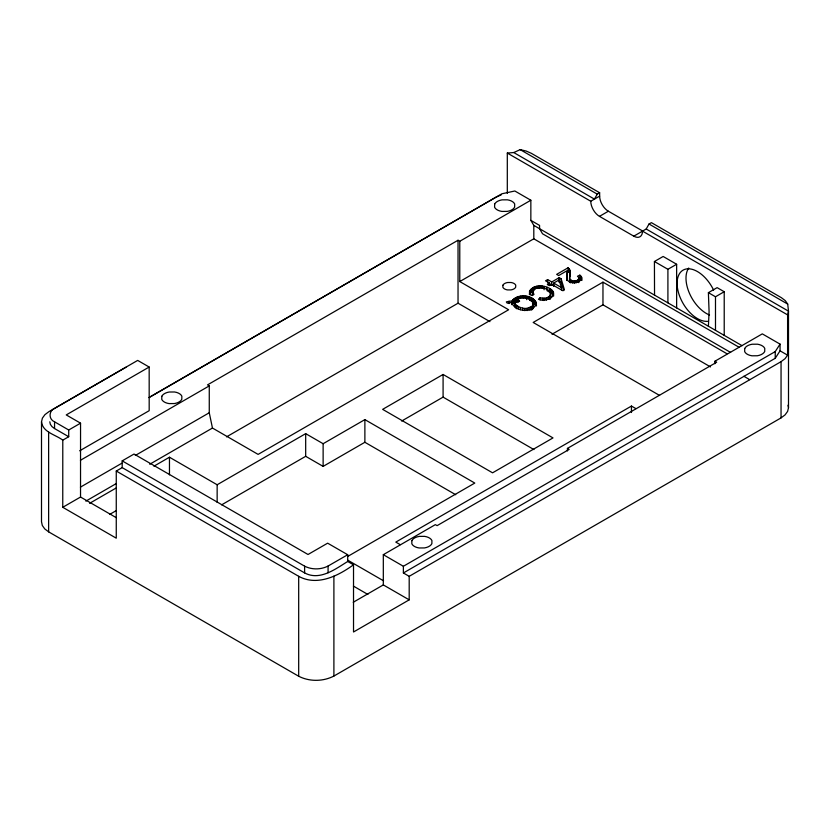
<?xml version="1.0" encoding="UTF-8"?>
<svg xmlns="http://www.w3.org/2000/svg" width="830" height="830" viewBox="0 0 830 830"><rect width="100%" height="100%" fill="white"/><g stroke="black" fill="none" stroke-linecap="round" stroke-linejoin="round"><path stroke-width="1.25" d="M149.172 367.036L66.244 414.917L80.552 423.176L68.724 430.002L68.714 436.725L54.552 428.55L54.562 421.827C48.399 419.275 48.711 410.736 54.77 408.277L137.676 360.407L149.172 367.036L149.182 410.684L79.69 450.804M122.186 467.622L304.61 572.897C319.695 581.125 335.382 569.069 347.697 561.485L347.697 554.741L327.643 543.173L308.023 554.492L134.035 454.041L122.186 460.878L122.186 467.622L116.262 471.035L116.262 538.182L62.758 507.296L62.79 440.139L68.714 436.725M62.758 507.296L80.531 497.035L80.552 423.176M304.61 572.897L304.61 566.164L122.186 460.878M328.078 572.773L328.078 566.039L347.697 554.741M455.722 494.732L364.878 442.276L364.878 419.617L474.791 483.07L347.884 556.349M401.668 421.038L443.085 397.124L443.085 374.465L552.998 437.918L492.564 472.82L382.64 409.356L443.085 374.465M226.528 436.87L458.036 303.209L458.036 240.254L459.779 241.271L530.847 200.238L530.847 220.375L533.804 225.387L741.999 345.643M509.029 303.562L509.029 301.321L512.12 300.979C517.598 292.762 536.273 294.567 536.481 305.616M511.747 304.662L511.747 302.431L507.234 303.189L506.321 301.892L509.029 301.321M512.12 300.979L512.12 304.34L516.468 300.678L516.468 297.316M512.629 303.51L512.629 300.149M513.324 302.722L513.324 299.36M514.206 301.985L514.206 298.624M514.766 302.141L515.544 307.691L514.766 302.141L519.642 301.217L518.543 299.952L515.316 300.678C520.711 294.474 536.076 298.312 533.348 307.961L533.234 306.021M514.911 306.602L514.911 303.24M515.316 302.919L515.264 297.939M516.654 308.76L516.654 305.409L515.544 304.33M516.997 302.628L516.997 300.387M517.764 299.049L517.764 296.818M518.252 308.708L518.252 306.467L516.654 305.409M518.543 302.182L518.543 299.952M519.144 298.665L519.144 296.424M520.379 309.735L520.379 307.494L518.252 306.467M520.607 298.385L520.607 296.144M522.122 298.229L522.122 295.988M522.599 310.399L522.599 308.158L520.379 307.494M523.637 298.198L523.637 295.957M524.851 310.69L524.851 308.459L522.599 308.158M525.162 298.292L525.162 296.061M526.687 299.64L526.687 296.279M527.081 310.596L527.081 308.355L532.113 306.322L533.483 303.656M528.191 298.873L528.191 296.632M529.177 310.14L529.177 307.899M529.405 294.65C529.073 283.196 547.136 284.151 552.635 290.946C556.754 298.406 543.733 301.84 538.442 299.267L540.154 297.669C543.775 299.049 550.653 298.126 550.695 293.343C548.941 285.935 528.7 285.51 533.991 294.411L531.148 295.387L529.675 293.384L529.447 291.444M529.623 300.45L529.623 297.088M529.779 290.51L529.779 293.862L532.507 291.34M530.401 292.98L530.401 289.618M531.003 310.451L531.003 307.09M530.993 301.02L530.993 297.659M531.314 292.129L531.314 288.778M532.113 309.683L532.113 306.322M532.3 298.344L532.3 301.695L536.304 305.855L536.304 302.494M532.57 303.915L532.57 301.674M532.518 295.553L532.507 287.979M532.767 295.158L532.725 290.811M532.891 308.853L532.891 305.502M533.161 290.168L532.507 294.847M533.483 302.452L533.483 299.091M533.908 290.614L533.908 287.253M534.468 303.251L534.468 299.889M535.277 304.081L535.277 300.73M535.309 288.923L535.309 286.692M535.889 304.963L535.889 301.601M536.73 288.518L536.73 286.277M538.151 288.259L538.151 286.028M539.593 288.155L539.593 285.914M540.154 299.91L540.154 297.669M541.067 288.176L541.067 285.935M542.498 300.419L542.498 298.188M542.55 288.332L542.55 286.101M543.588 300.512L543.588 298.271M544.065 289.743L544.065 286.392M544.615 300.481L544.615 298.25M546.534 300.118L546.534 297.877M546.97 287.273L546.97 290.635L551.826 293.467L553.6 296.03L553.6 292.679M547.644 282.937L547.644 279.586L551.753 281.951L559.192 277.656L561.122 278.766L564.41 289.712L562.688 290.697L551.577 284.285L549.253 285.624L547.323 284.503L549.647 283.165L549.647 285.406M548.319 299.329L548.319 297.088M549.574 291.88L549.574 288.518M549.896 295.905L549.896 299.267L550.695 296.704L550 292.087M550.394 298.644L550.394 295.283M550.674 297.991L550.695 293.343M550.809 292.658L550.809 289.307M551.826 293.467L551.826 290.116M548.672 283.528L551.753 285.312L551.753 281.951M552.635 294.308L552.635 290.946M553.226 295.169L553.226 291.807M553.683 286.423L553.683 283.061L559.047 279.969L561.412 287.533L561.412 289.774M559.047 282.2L559.047 279.969M559.192 277.656L559.192 281.017L561.122 282.127L563.684 290.635M561.122 282.127L561.122 278.766M566.838 280.374L567.087 270.694L558.673 275.55L556.65 274.377L567.99 267.831C572.918 271.275 567.492 278.403 570.366 282.843L569.66 276.566M566.838 279.99L567.066 274.512M567.336 271.867L567.066 277.874M567.99 267.831L567.99 271.192L569.795 273.163L570.148 275.664L570.106 270.933M568.685 271.649L568.685 268.287M569.204 272.178L569.204 268.816M569.795 273.163L569.795 269.812M569.94 276.265L569.94 274.025M571.351 282.574L571.351 280.333L570.366 279.482M572.731 283.113L572.731 280.872L571.351 280.333M574.36 283.279L574.36 281.038C576.985 281.526 581.301 278.071 577.473 276.265L579.859 275.145C587.412 282.677 565.106 286.713 566.838 276.629M576.03 283.051L576.03 280.82M577.556 282.428L577.556 280.187M578.686 279.264L578.686 282.625L578.966 277.739M579.07 280.499L579.07 278.257M579.859 275.145L579.859 278.496L581.457 280.042L581.457 276.681M580.803 279.264L580.803 275.913M581.872 280.478L581.82 277.459M631.454 412.51L631.454 406.057L635.853 408.588M667.911 302.877L667.911 269.294L676.637 264.262L663.149 256.47L654.424 261.512L654.538 295.148M715.491 330.34L715.491 296.767L724.216 291.724L724.216 335.372M536.481 303.386C533.4 313.491 514.558 312.059 511.747 302.431M507.306 193.359L507.306 153.062L590.763 201.244A12.336 7.128 60 0 0 599.478 216.36L633.798 236.166L646.197 229.007L649.019 224.017L651.405 222.648L781.362 297.68L785.273 300.636L787.712 304.091L788.5 311.167L788.5 407.696L787.597 411.421L785.056 414.896L781.051 417.895L333.899 676.056C323.098 681.638 309.528 681.803 298.686 676.243L48.638 531.854L44.727 528.897L42.299 525.442L41.5 521.728L41.5 421.837L42.403 418.113L44.945 414.637L48.949 411.639L125.953 367.244M347.697 561.485L353.518 564.794L353.528 631.993L409.19 599.851L409.19 576.321L781.051 361.662L785.056 358.664L787.597 355.178L787.597 314.892L788.5 311.167L646.197 229.007M642.679 231.041L608.369 211.225A12.336 7.128 60 0 1 599.644 196.119L599.644 192.757L597.258 194.137L594.436 199.127L513.76 152.544L507.306 153.062M409.19 599.851L383.315 584.911L383.315 554.689L403.38 566.268L775.23 351.588L780.055 344.118L762.303 333.868L714.931 361.216L714.931 363.737M409.19 576.321L403.38 572.97L775.23 358.301L780.055 350.831L780.055 344.118M148.902 397.58L501.901 193.784L514.839 190.993L530.847 200.238M149.483 397.29L496.081 197.135L501.279 194.822M458.036 240.254L207.51 384.892L209.264 385.898L209.264 412.759L212.459 428.041L258.109 454.394L508.624 309.756L459.779 281.557L459.779 241.271M80.427 460.287L209.264 385.898M80.427 487.148L121.875 463.213M135.321 455.452L209.264 412.759M590.763 201.244L599.644 196.119M459.779 281.557L533.804 238.812L730.608 352.439M85.864 501.133L116.107 483.662M149.722 464.261L212.459 428.041M89.567 503.354L116.2 487.978M153.924 466.201L169.465 457.226L217.149 484.762L217.149 502.389M599.478 216.36L608.369 211.225M109.539 514.486L116.2 510.647M547.644 279.586L545.538 280.799L549.647 283.165M551.753 285.312L553.88 284.078M217.149 484.762L305.679 433.644L323.129 443.718L364.878 419.617M726.966 353.746L602.964 282.159L533.171 322.455L659.58 395.433M221.631 504.837L305.679 456.313L323.129 466.387L364.878 442.276M552.002 334.241L602.964 304.828L710.522 366.912M708.405 326.252L709.09 311.873L708.395 292.668L717.12 287.637L724.216 291.724M116.262 471.035L298.686 576.311C317.216 586.499 338.215 575.885 353.518 564.794M631.454 406.057L395.806 542.104L400.216 544.646M383.315 554.689L435.356 524.643L437.099 525.649L569.173 449.404L567.429 448.397L567.429 450.929M567.429 448.397L716.674 362.222L714.931 361.216M353.248 602.269L383.315 584.911M513.76 152.544L520.192 149.639L526.179 151.05L531.304 153.301L599.644 192.757M328.078 566.039C320.878 569.754 311.831 569.868 304.61 566.164M524.851 308.459L527.081 308.355M572.731 280.872L574.36 281.038M520.192 149.639L597.258 194.137M649.019 224.017L787.712 304.091M787.597 314.892L642.513 231.134A12.336 7.128 60 0 1 633.798 236.166M654.424 261.512L667.911 269.294M708.395 292.668L715.491 296.767M780.055 350.831L787.597 355.178M530.847 220.375L539.573 225.418L539.573 228.769L542.529 233.78L739.281 347.376M743.846 376.27L749.656 379.632M553.683 283.061L561.412 287.533M458.036 303.209L489.928 321.625M443.085 397.124L533.929 449.58M347.853 560.219L383.564 580.834M353.414 586.094L367.877 594.446M54.562 421.827L68.724 430.002M41.5 421.837C42.714 432.399 55.714 434.681 62.79 440.139M80.531 497.035L116.2 517.63M54.552 428.55L51.948 426.579L50.329 424.275L49.8 421.796M787.971 405.216L788.5 407.696M569.66 279.928L569.795 281.661M781.051 361.662L781.051 417.895M775.23 351.588L775.23 358.301M676.637 264.262L676.637 307.909M602.964 282.159L602.964 304.828M533.804 225.387L533.804 238.812M403.38 566.268L403.38 572.97M333.899 576.134L333.899 676.056M323.129 443.718L323.129 466.387M305.679 433.644L305.679 456.313M298.686 576.311L298.686 676.243M169.465 457.226L169.465 474.853M48.628 431.963L48.638 531.854M707.648 321.324A28.791 16.621 60 0 1 680.289 297.804A28.791 16.621 60 0 1 685.777 269.086A28.791 16.621 60 0 1 713.613 290.095M709.536 315.006A28.791 16.621 60 0 1 689.574 293.581A28.791 16.621 60 0 1 688.724 268.028M161.809 396.294L161.757 399.396A10.126 5.841 0 0 0 169.03 403.588L174.404 403.556A10.634 6.142 0 0 0 181.801 399.282L181.853 396.19A10.126 5.841 0 0 0 174.58 391.988L169.216 392.019A10.634 6.142 0 0 0 161.809 396.294M411.877 540.662L411.825 543.764A10.126 5.841 0 0 0 419.098 547.966L424.472 547.935A10.634 6.142 0 0 0 431.87 543.66L431.922 540.558A10.126 5.841 0 0 0 424.649 536.367L419.285 536.388A10.634 6.142 0 0 0 411.877 540.662M494.649 204.128L494.597 207.23A10.126 5.841 0 0 0 501.87 211.422L507.244 211.391A10.634 6.142 0 0 0 514.642 207.126L514.693 204.024A10.126 5.841 0 0 0 507.421 199.823L502.057 199.854A10.634 6.142 0 0 0 494.649 204.128M502.897 285.25L502.866 287.232A6.484 3.745 0 0 0 507.514 289.919L510.958 289.909A6.806 3.932 0 0 0 515.689 287.17L515.721 285.188A6.484 3.745 0 0 0 511.073 282.501L507.638 282.511A6.806 3.932 0 0 0 502.897 285.25M744.717 348.507L744.666 351.598A10.126 5.841 0 0 0 751.939 355.8L757.313 355.769A10.634 6.142 0 0 0 764.71 351.495L764.762 348.393A10.126 5.841 0 0 0 757.489 344.201L752.125 344.232A10.634 6.142 0 0 0 744.717 348.507"/></g></svg>
